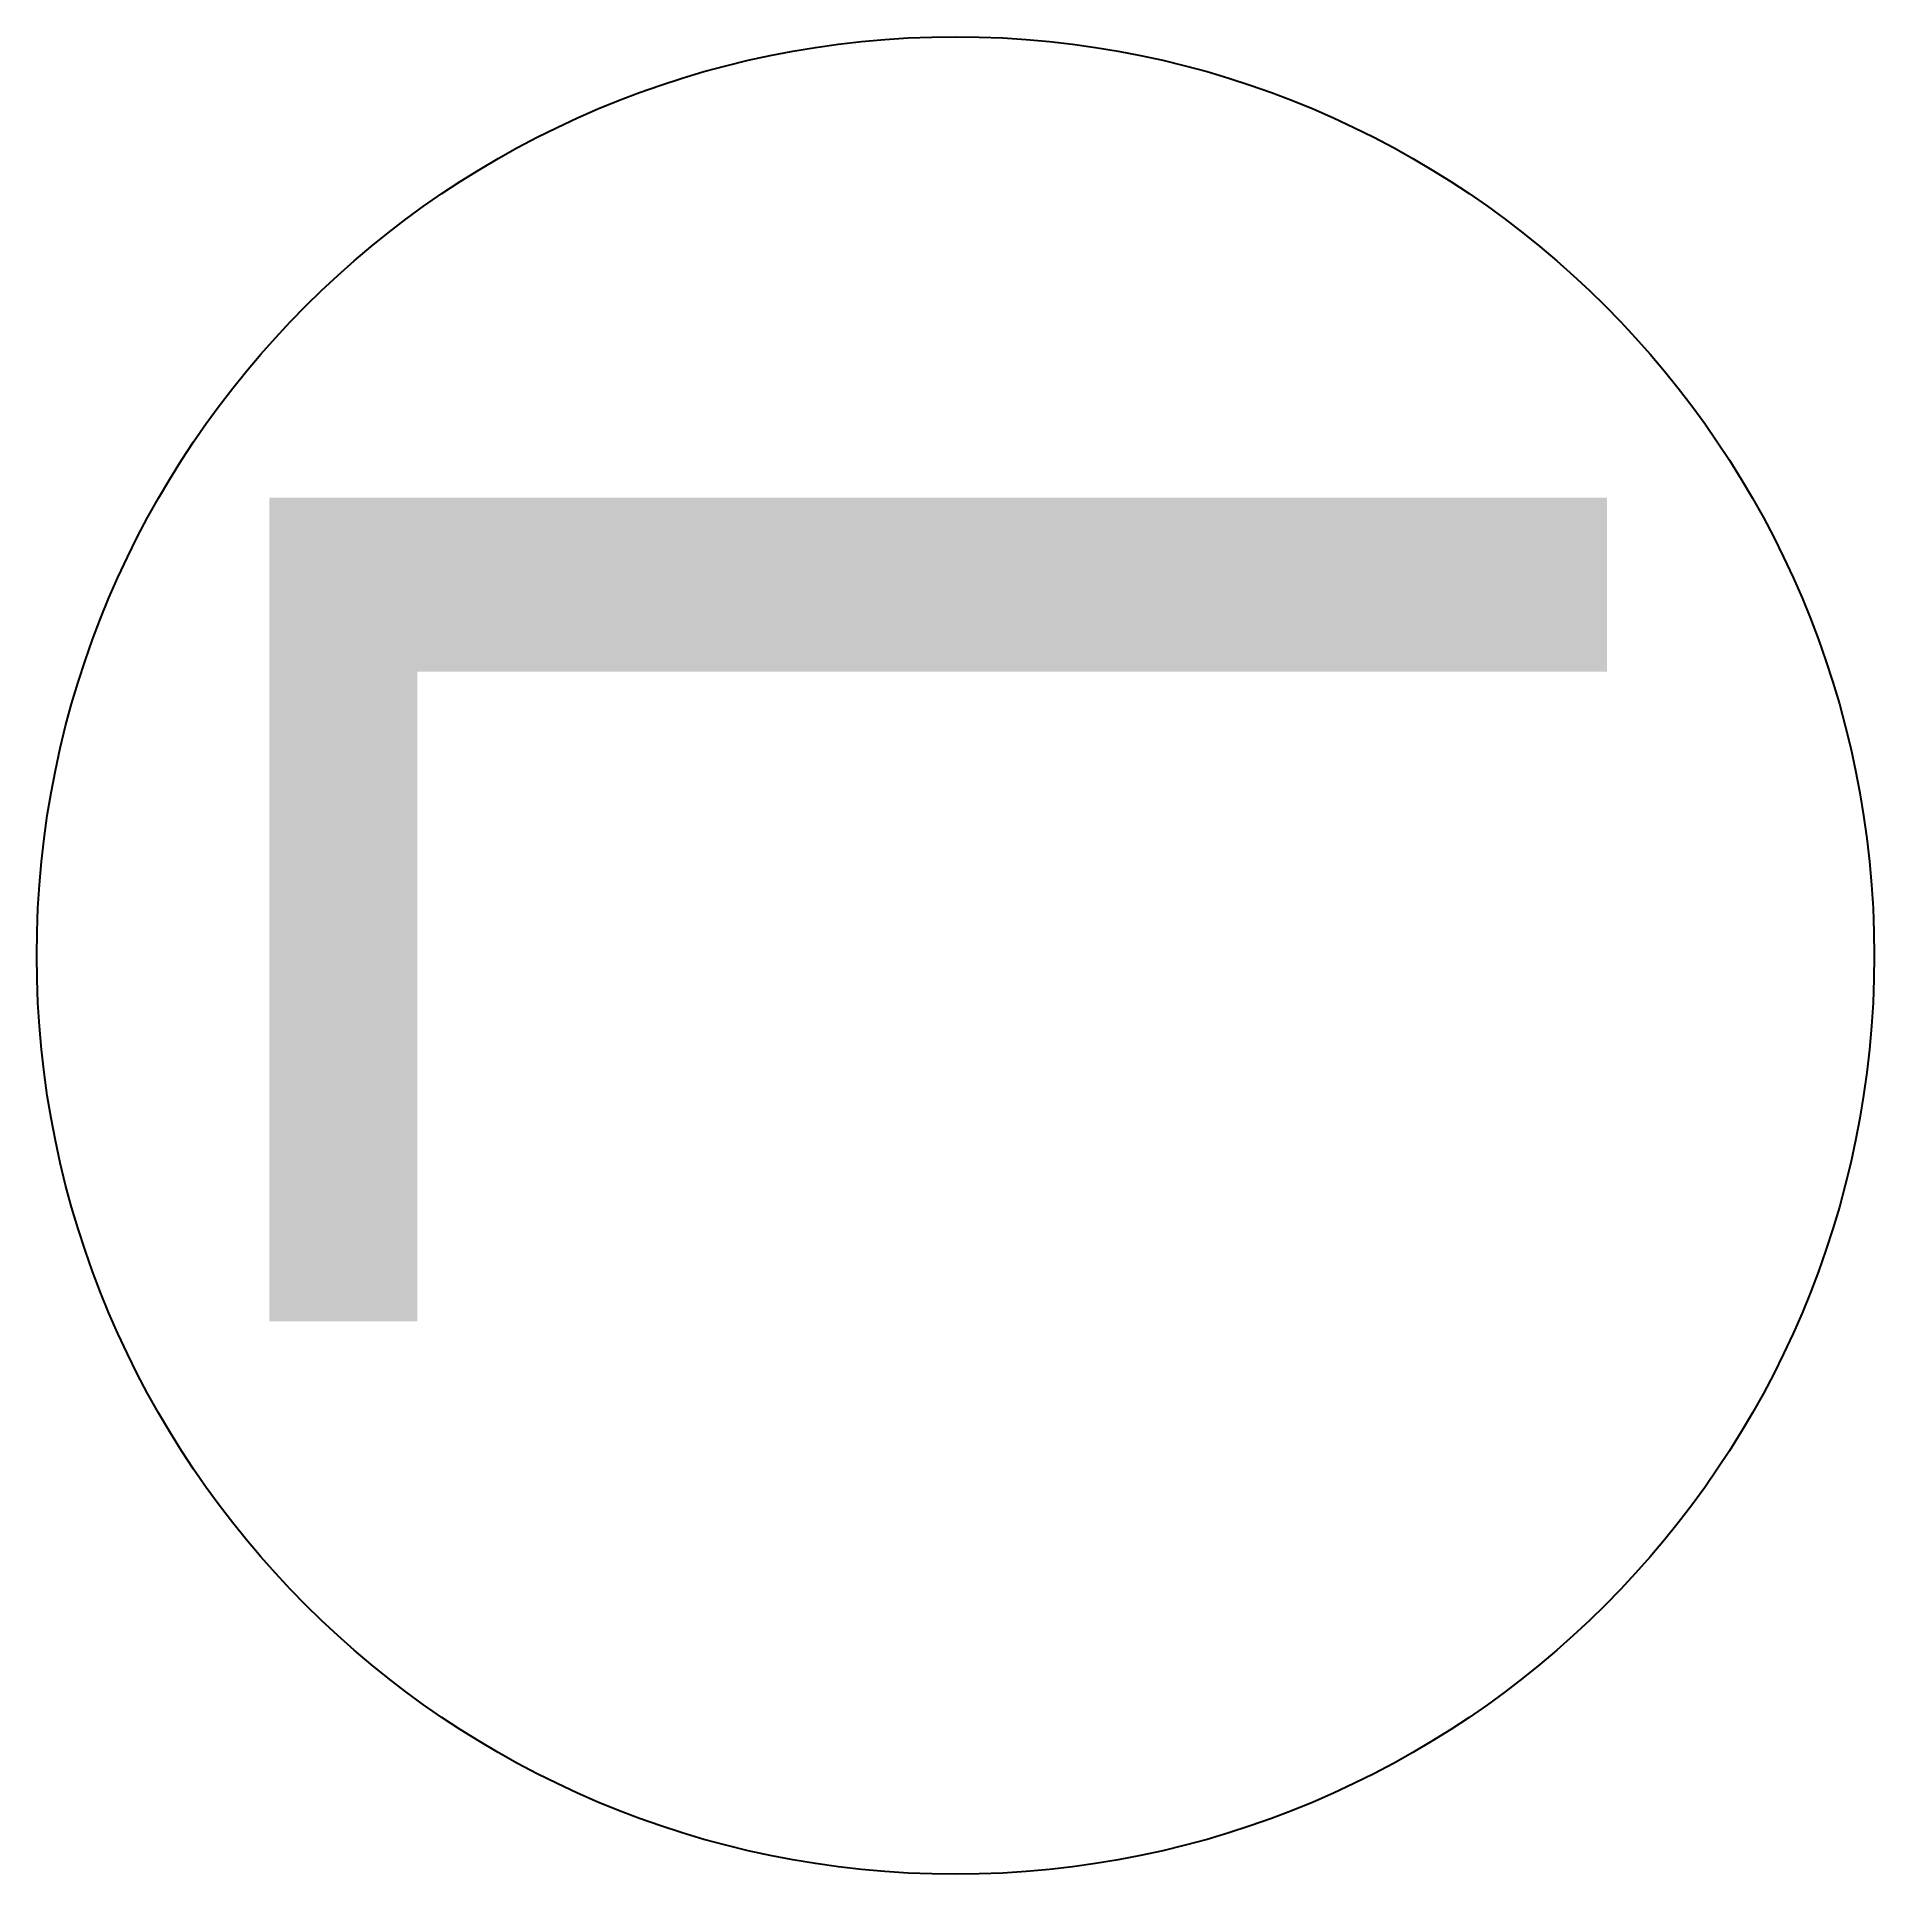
# Model space of a CAD drawing. Header units: millimetres. Extents: x -58 to 67, y -62 to 62.
import ezdxf

# ---------------------------------------------------------------- set-up
doc = ezdxf.new("R2010")
doc.units = ezdxf.units.MM
doc.header["$MEASUREMENT"] = 0
doc.styles.add('CT1-T(3-21)-Xref Tran$0$LHP', font='arial.ttf')

msp = doc.modelspace()

# ---------------------------------------------------------------- linework, layer by layer
msp.add_circle((4.72, 0), 62.5)

# ---------------------------------------------------------------- texts
at = {"color": 150, "style": 'CT1-T(3-21)-Xref Tran$0$LHP'}
msp.add_text('L', height=91, rotation=270, dxfattribs=at).set_placement((-41.96, 41.58))

doc.saveas('drawing.dxf')
